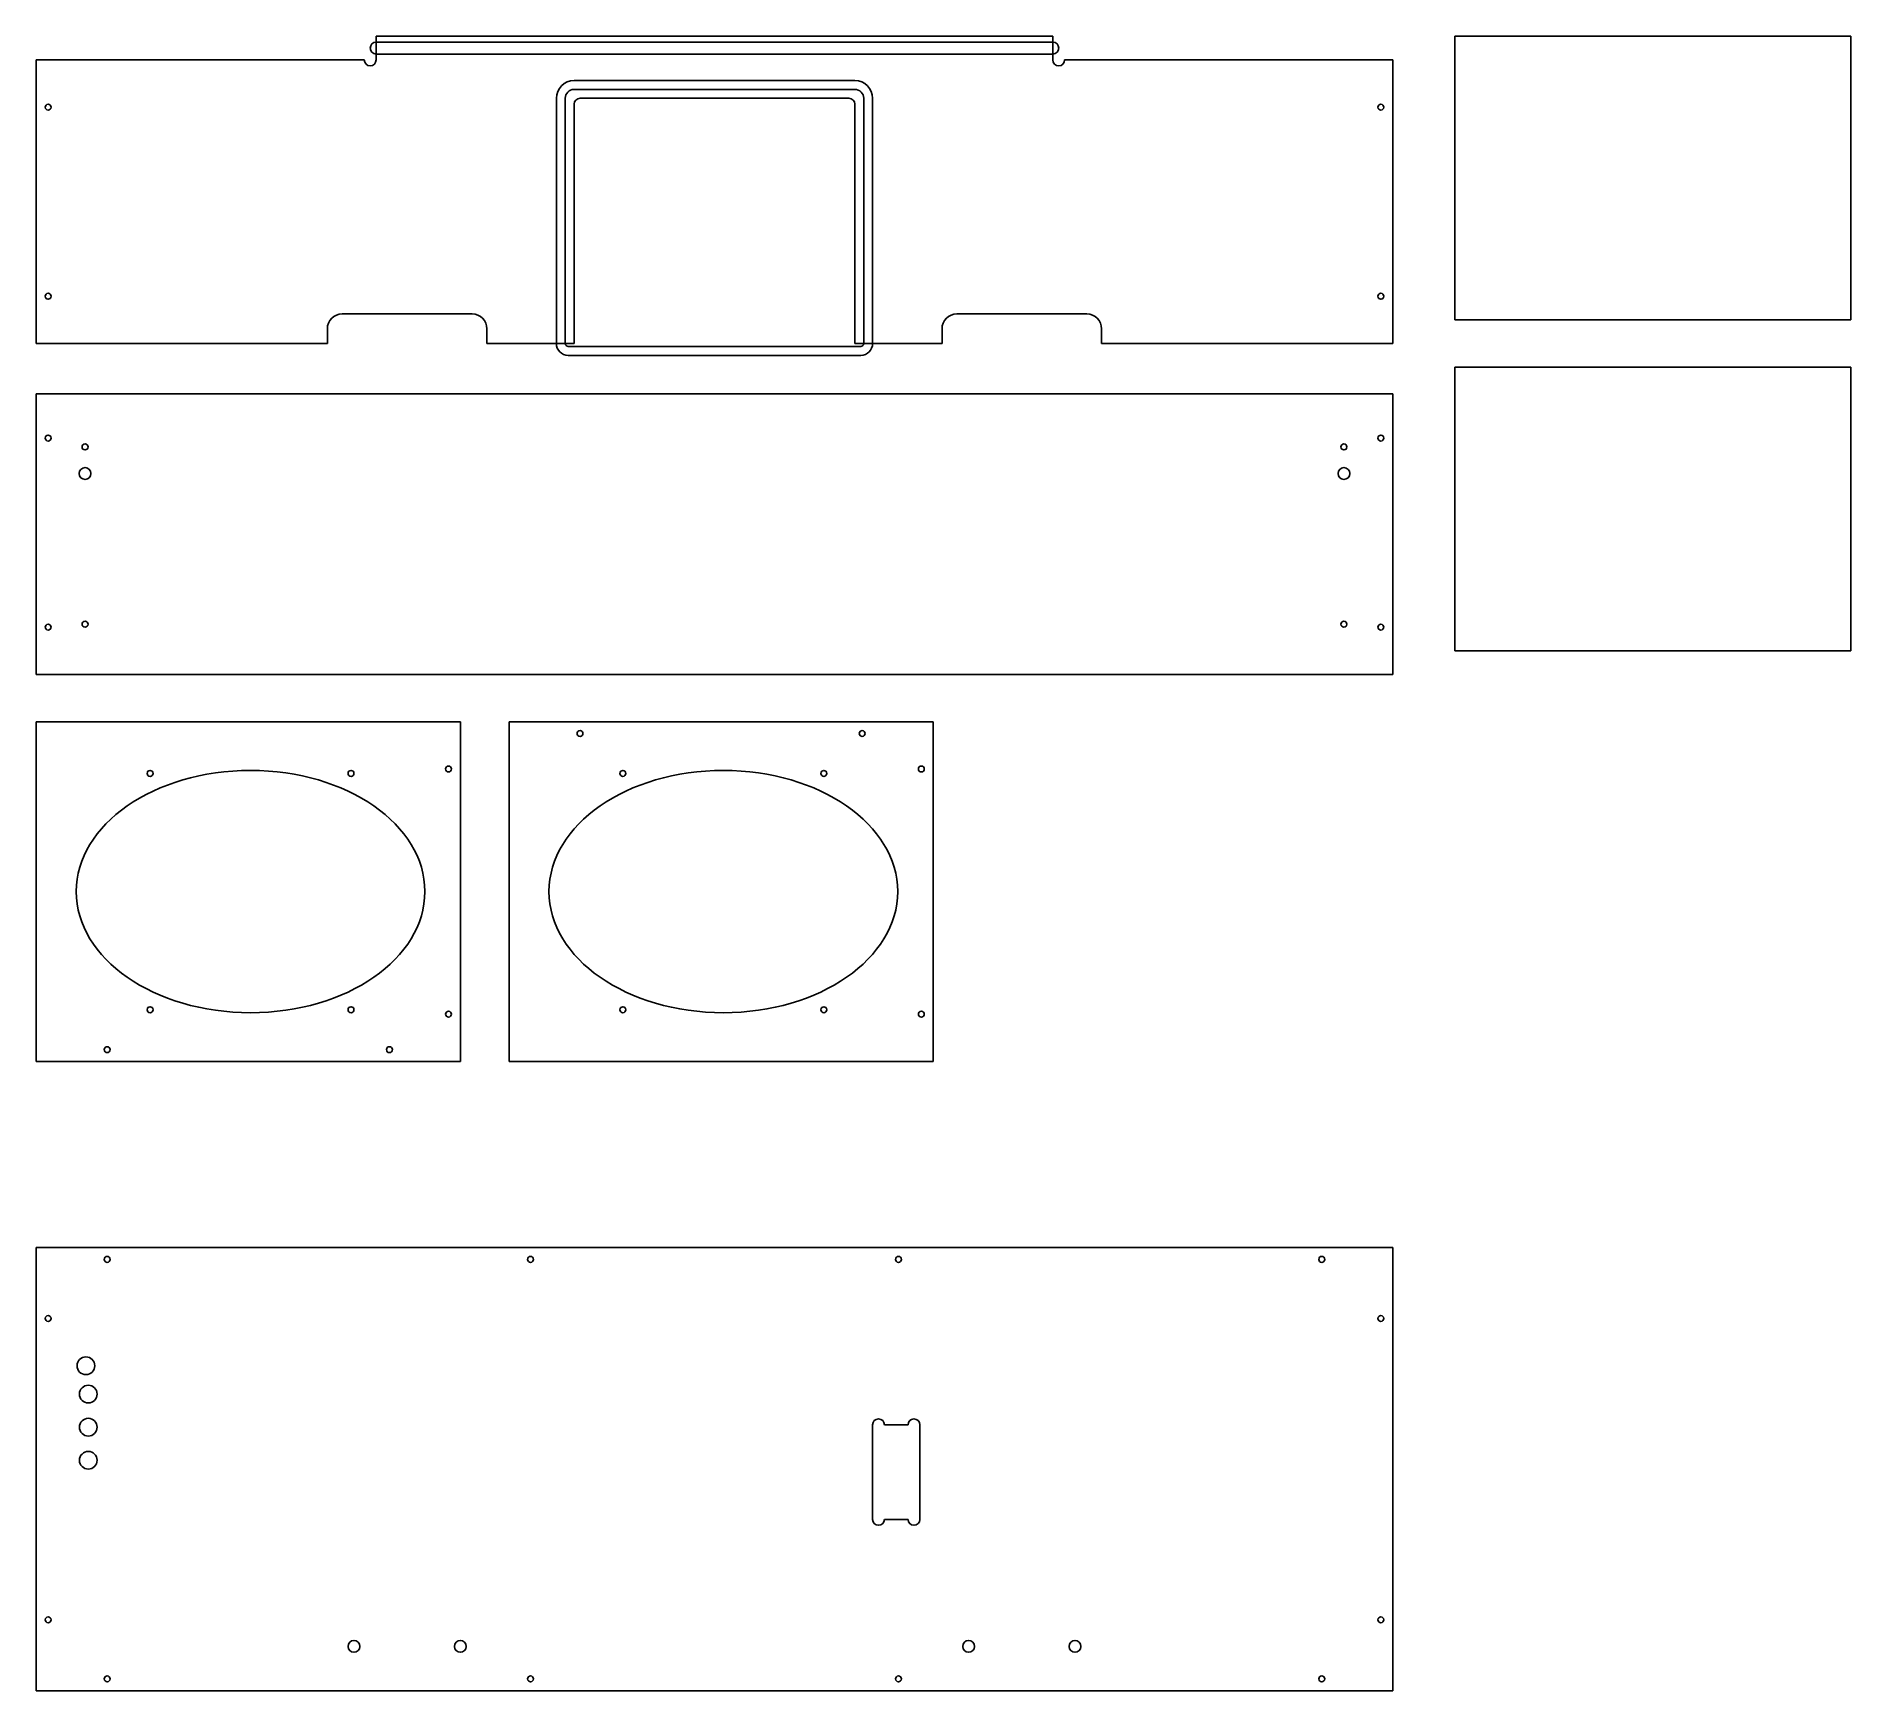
# Model space of a CAD drawing. Extents: x -226 to -187.6, y 26 to 61.
import ezdxf

# ---------------------------------------------------------------- set-up
doc = ezdxf.new("R2010")
doc.units = 0
doc.header["$LTSCALE"] = 6.13951
doc.header["$MEASUREMENT"] = 0
for name, color, linetype in [('1_250BIT_500DEP', 7, 'Continuous'), ('3_250BIT_250DEP', 7, 'Continuous'), ('4_250BIT_125DEP', 7, 'Continuous'), ('5_250BIT_500OUTLINE', 7, 'Continuous'), ('6_125BIT_500DEP', 7, 'Continuous'), ('7_250BIT_750OUTLINE', 7, 'Continuous'), ('8_250BIT_750TAB', 7, 'Continuous')]:
    doc.layers.add(name, color=color, linetype=linetype)

msp = doc.modelspace()

# ---------------------------------------------------------------- linework, layer by layer
at = {"layer": '1_250BIT_500DEP', "color": 7, "linetype": 'Continuous', "lineweight": 25}
for centre in [(-224.96875, 51.75), (-198.34375, 51.75)]:
    msp.add_circle(centre, 0.125, dxfattribs=at)
at = {"layer": '1_250BIT_500DEP', "color": 7, "linetype": 'Continuous', "lineweight": 25, "extrusion": (0, 0, -1)}
msp.add_ellipse((-221.46875, 42.90625), major_axis=(3.6875, 0), ratio=0.69491525, start_param=4.71238898, end_param=10.99557429, dxfattribs=at)
at = {"layer": '1_250BIT_500DEP', "color": 7, "linetype": 'Continuous', "lineweight": 25}
msp.add_ellipse((-211.46875, 42.90625), major_axis=(3.6875, 0), ratio=0.69491525, start_param=4.71238898, end_param=10.99557429, dxfattribs=at)
at = {"layer": '3_250BIT_250DEP', "color": 7, "linetype": 'Continuous', "lineweight": 25}
for p, q in [((-218.8125, 60.875), (-204.5, 60.875)), ((-218.8125, 60.625), (-204.5, 60.625))]:
    msp.add_line(p, q, dxfattribs=at)
for centre, start, end in [((-218.8125, 60.75), 90, -90), ((-204.5, 60.75), -90, 90)]:
    msp.add_arc(centre, 0.125, start, end, dxfattribs=at)
at = {"layer": '4_250BIT_125DEP', "color": 7, "linetype": 'Continuous', "lineweight": 25}
for p, q in [((-208.6875, 60.0625), (-214.625, 60.0625)), ((-208.6875, 59.875), (-214.625, 59.875)), ((-215, 54.5), (-215, 59.6875)), ((-214.8125, 54.5), (-214.8125, 59.6875)), ((-208.5, 54.5), (-208.5, 59.6875)), ((-208.3125, 54.5), (-208.3125, 59.6875)), ((-208.5625, 54.4375), (-214.75, 54.4375)), ((-208.5625, 54.25), (-214.75, 54.25))]:
    msp.add_line(p, q, dxfattribs=at)
for centre, radius, start, end in [((-214.625, 59.6875), 0.375, 90, 180), ((-214.625, 59.6875), 0.1875, 90, 180), ((-208.6875, 59.6875), 0.375, 0, 90), ((-208.6875, 59.6875), 0.1875, 0, 90), ((-214.75, 54.5), 0.25, 180, -90), ((-214.75, 54.5), 0.0625, 180, -90), ((-208.5625, 54.5), 0.25, -90, 0), ((-208.5625, 54.5), 0.0625, -90, 0)]:
    msp.add_arc(centre, radius, start, end, dxfattribs=at)
at = {"layer": '5_250BIT_500OUTLINE', "color": 7, "linetype": 'Continuous', "lineweight": 25}
for p, q in [((-218.8125, 60.5), (-218.8125, 61)), ((-218.8125, 61), (-204.5, 61)), ((-204.5, 61), (-204.5, 60.5)), ((-187.625, 61), (-196, 61)), ((-196, 61), (-196, 55)), ((-187.625, 55), (-187.625, 61)), ((-219.0625, 60.5), (-226, 60.5)), ((-226, 60.5), (-226, 54.5)), ((-204.25, 60.5), (-197.3125, 60.5)), ((-197.3125, 60.5), (-197.3125, 54.5)), ((-214.625, 59.5625), (-214.625, 54.5)), ((-208.8125, 59.6875), (-214.5, 59.6875)), ((-208.6875, 54.5), (-208.6875, 59.5625)), ((-216.78125, 55.125), (-219.53125, 55.125)), ((-203.78125, 55.125), (-206.53125, 55.125)), ((-196, 55), (-187.625, 55)), ((-219.84375, 54.5), (-226, 54.5)), ((-219.84375, 54.8125), (-219.84375, 54.5)), ((-216.46875, 54.5), (-216.46875, 54.8125)), ((-216.46875, 54.5), (-214.625, 54.5)), ((-206.84375, 54.5), (-208.6875, 54.5)), ((-206.84375, 54.8125), (-206.84375, 54.5)), ((-203.46875, 54.5), (-203.46875, 54.8125)), ((-197.3125, 54.5), (-203.46875, 54.5)), ((-187.625, 54), (-196, 54)), ((-196, 54), (-196, 48)), ((-187.625, 48), (-187.625, 54)), ((-226, 53.4375), (-226, 47.5)), ((-197.3125, 53.4375), (-226, 53.4375)), ((-197.3125, 47.5), (-197.3125, 53.4375)), ((-196, 48), (-187.625, 48)), ((-226, 47.5), (-197.3125, 47.5)), ((-226, 39.3125), (-226, 46.5)), ((-226, 46.5), (-217.03125, 46.5)), ((-217.03125, 46.5), (-217.03125, 39.3125)), ((-207.03125, 46.5), (-216, 46.5)), ((-216, 46.5), (-216, 39.3125)), ((-207.03125, 39.3125), (-207.03125, 46.5)), ((-217.03125, 39.3125), (-226, 39.3125)), ((-216, 39.3125), (-207.03125, 39.3125))]:
    msp.add_line(p, q, dxfattribs=at)
for centre, radius, start, end in [((-218.9375, 60.5), 0.125, 180, 0), ((-204.375, 60.5), 0.125, 180, 0), ((-214.5, 59.5625), 0.125, 90, 180), ((-208.8125, 59.5625), 0.125, 0, 90), ((-219.53125, 54.8125), 0.3125, 90, 180), ((-216.78125, 54.8125), 0.3125, 0, 90), ((-206.53125, 54.8125), 0.3125, 90, 180), ((-203.78125, 54.8125), 0.3125, 0, 90)]:
    msp.add_arc(centre, radius, start, end, dxfattribs=at)
at = {"layer": '6_125BIT_500DEP', "color": 7, "linetype": 'Continuous', "lineweight": 25}
for centre in [(-225.75, 59.5), (-197.5625, 59.5), (-225.75, 55.5), (-197.5625, 55.5), (-225.75, 52.5), (-224.96875, 52.3125), (-198.34375, 52.3125), (-197.5625, 52.5), (-225.75, 48.5), (-224.96875, 48.5625), (-198.34375, 48.5625), (-197.5625, 48.5), (-214.5, 46.25), (-208.53125, 46.25), (-223.59375, 45.40625), (-219.34375, 45.40625), (-217.28125, 45.5), (-213.59375, 45.40625), (-209.34375, 45.40625), (-207.28125, 45.5), (-223.59375, 40.40625), (-219.34375, 40.40625), (-217.28125, 40.3125), (-213.59375, 40.40625), (-209.34375, 40.40625), (-207.28125, 40.3125), (-224.5, 39.5625), (-218.53125, 39.5625), (-224.5, 35.125), (-215.54688, 35.125), (-207.76562, 35.125), (-198.8125, 35.125), (-225.75, 33.875), (-197.5625, 33.875), (-225.75, 27.5), (-197.5625, 27.5), (-224.5, 26.25), (-215.54688, 26.25), (-207.76562, 26.25), (-198.8125, 26.25)]:
    msp.add_circle(centre, 0.0625, dxfattribs=at)
at = {"layer": '7_250BIT_750OUTLINE', "color": 7, "linetype": 'Continuous', "lineweight": 25}
for p, q in [((-226, 35.375), (-197.3125, 35.375)), ((-226, 26), (-226, 35.375)), ((-197.3125, 35.375), (-197.3125, 26)), ((-197.3125, 26), (-226, 26))]:
    msp.add_line(p, q, dxfattribs=at)
at = {"layer": '8_250BIT_750TAB', "color": 7, "linetype": 'Continuous', "lineweight": 25}
for p, q in [((-208.3125, 31.625), (-208.3125, 29.625)), ((-208.0625, 31.625), (-207.5625, 31.625)), ((-207.3125, 29.625), (-207.3125, 31.625)), ((-208.0625, 29.625), (-207.5625, 29.625))]:
    msp.add_line(p, q, dxfattribs=at)
for centre, radius in [((-224.95, 32.875), 0.1875), ((-224.9, 32.275), 0.1875), ((-224.9, 31.575), 0.1875), ((-224.9, 30.875), 0.1875), ((-219.28125, 26.9375), 0.125), ((-217.03125, 26.9375), 0.125), ((-206.28125, 26.9375), 0.125), ((-204.03125, 26.9375), 0.125)]:
    msp.add_circle(centre, radius, dxfattribs=at)
for centre, start, end in [((-208.1875, 31.625), 0, 180), ((-207.4375, 31.625), 0, 180), ((-208.1875, 29.625), 180, 0), ((-207.4375, 29.625), -180, 0)]:
    msp.add_arc(centre, 0.125, start, end, dxfattribs=at)

doc.saveas('drawing.dxf')
